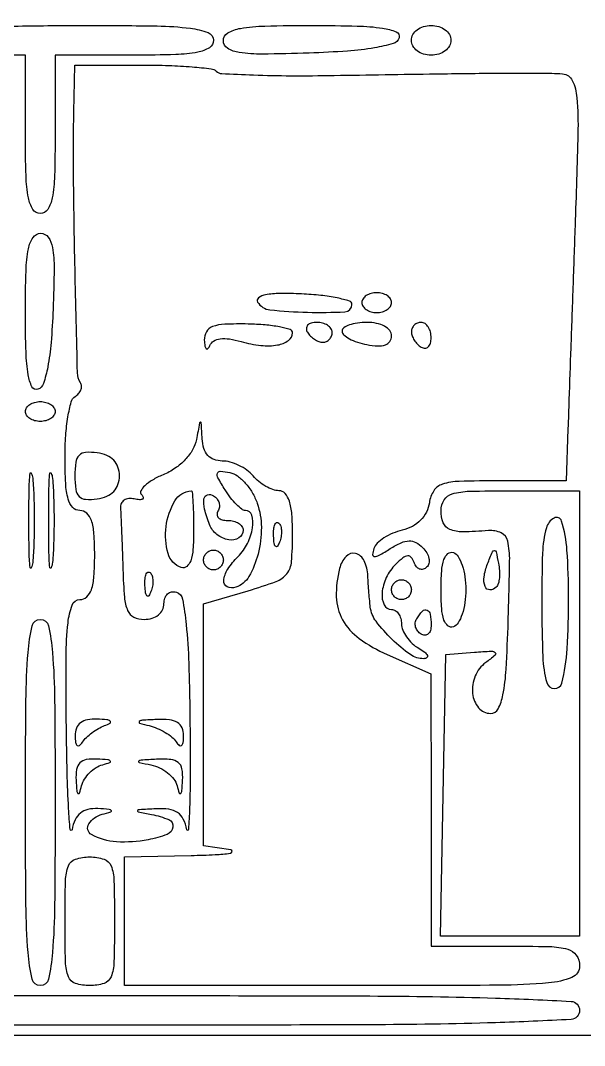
# Model space of a CAD drawing. Extents: x 23 to 255, y 40 to 184.
# Drawn here: x 212.22 to 217.04, y 106.17 to 114.93 of the extents above; entities that cross this region are included whole.
import ezdxf

# ---------------------------------------------------------------- set-up
doc = ezdxf.new("R2010")
doc.units = 0
doc.header["$MEASUREMENT"] = 0

msp = doc.modelspace()

# ---------------------------------------------------------------- linework, layer by layer
for points in [[(207.919475, 175.632891, 0.000007), (191.762556, 175.634099, 0.00002), (173.0434, 175.634494, 0.000013), (151.49745, 175.633531)], [(211.9512, 114.863112, -0.025996), (212.236, 114.882351, -0.003867), (212.8113, 114.8868, -0.003867), (213.3866, 114.882351, -0.025996), (213.6714, 114.863112, -0.0595), (213.822655, 114.826372, -0.313079), (213.8688, 114.7599, -0.258593), (213.833777, 114.69671, -0.093584), (213.73485, 114.658116, -0.039364), (213.5466, 114.63796, -0.006994), (213.192, 114.633), (212.5152, 114.633), (212.5152, 113.9562, -0.006994), (212.51024, 113.6016, -0.039364), (212.490084, 113.41335, -0.093584), (212.45149, 113.314423, -0.258593), (212.3883, 113.2794, -0.258593), (212.32511, 113.314423, -0.093584), (212.286516, 113.41335, -0.039364), (212.26636, 113.6016, -0.006994), (212.2614, 113.9562), (212.2614, 114.633), (212.0076, 114.633, -0.033607)], [(205.075888, 102.41988), (201.0942, 106.360387), (201.0942, 107.451093, -0.005951), (201.099598, 107.904591, -0.013402), (201.11699, 108.247973, -0.008415), (201.141618, 108.508534, -0.382044), (201.1788, 108.5418, -0.148195), (201.211063, 108.532023, -0.098894), (201.238549, 108.504523, -0.082425), (201.257081, 108.463414, -0.064853), (201.2634, 108.4149, 0.068187), (201.270046, 108.366395, 0.084689), (201.289469, 108.325277, 0.099773), (201.318303, 108.297782, 0.141621), (201.352145, 108.288, -0.185471), (201.410379, 108.265629, -0.002265), (201.713648, 107.989785, -0.006365), (202.061841, 107.661921, -0.004077), (202.45817, 107.2728), (203.475449, 106.2576), (216.243824, 106.2576), (229.0122, 106.2576)]]:
    msp.add_lwpolyline(points, format="xyb")
for points in [[(215.455273, 114.78105, -0.245891), (215.404321, 114.731769, -0.029679), (215.24719, 114.695447, -0.024548), (215.015341, 114.667786, -0.009086), (214.686823, 114.650856, -0.005671), (214.286904, 114.642067, -0.038477), (214.089724, 114.655156, -0.10273), (213.989793, 114.6914, -0.260171), (213.9534, 114.756606, -0.266328), (213.99134, 114.822781, -0.090703), (214.099385, 114.862067, -0.036254), (214.308548, 114.882072, -0.00572), (214.72185, 114.8868, -0.006358), (215.098154, 114.882015, -0.029451), (215.314815, 114.863704, -0.061251), (215.431873, 114.831867, -0.394422)], [(215.8992, 114.7599, -0.130775), (215.886239, 114.711191, -0.10214), (215.84985, 114.670013, -0.08892), (215.795092, 114.642464, -0.072314), (215.73, 114.633, -0.072314), (215.664908, 114.642464, -0.08892), (215.61015, 114.670013, -0.10214), (215.573761, 114.711191, -0.130775), (215.5608, 114.7599, -0.130775), (215.573761, 114.808609, -0.10214), (215.61015, 114.849787, -0.08892), (215.664908, 114.877336, -0.072314), (215.73, 114.8868, -0.072314), (215.795092, 114.877336, -0.08892), (215.84985, 114.849787, -0.10214), (215.886239, 114.808609, -0.130775)], [(213.892884, 114.496116, 0.185949), (213.939268, 114.47553, 0.003457), (214.210595, 114.463832, 0.007983), (214.530906, 114.457358, 0.005192), (214.901034, 114.459631, -0.000483), (215.770185, 114.473156, -0.001875), (216.308789, 114.478997, -0.00253), (216.667846, 114.479726, -0.015196), (216.854498, 114.473486, -0.273674), (216.936885, 114.417355, -0.08952), (216.976177, 114.269586, -0.026872), (216.98468, 113.961541, -0.002309), (216.960442, 113.17365, 0.000073), (216.941888, 112.647145, 0.000078), (216.92389, 112.132013, 0.000074), (216.908547, 111.689032, 0.000363), (216.900117, 111.43935), (216.885445, 110.9952), (216.313607, 110.9952, 0.007205), (215.97077, 110.990259, 0.068522), (215.82649, 110.966138, 0.174889), (215.753182, 110.910552, 0.108448), (215.714734, 110.808318, -0.079667), (215.68947, 110.72741, -0.079647), (215.640175, 110.65845, -0.076156), (215.569628, 110.606012, -0.064329), (215.482472, 110.573335, 0.042776), (215.401244, 110.546801, 0.044381), (215.326771, 110.507085, 0.048546), (215.269194, 110.460938, 0.119661), (215.240617, 110.415351, 0.059315), (215.230071, 110.364185, 0.439725), (215.245057, 110.347897, 0.129993), (215.284615, 110.358424, 0.009909), (215.380283, 110.415566, -0.031451), (215.473213, 110.465776, -0.101399), (215.541251, 110.481734, -0.132416), (215.599458, 110.467796, -0.07189), (215.658798, 110.423442, -0.064091), (215.692704, 110.379519, -0.084039), (215.710608, 110.332195, -0.102424), (215.710171, 110.288996, -0.152385), (215.691628, 110.25636, -0.121943), (215.662256, 110.23997, -0.157639), (215.631599, 110.241395, -0.13594), (215.604287, 110.261282, -0.082195), (215.58472, 110.296495, 0.08325), (215.560128, 110.340532, 0.252931), (215.529577, 110.353446, 0.146911), (215.488728, 110.336783, 0.026599), (215.427102, 110.281387, 0.084778), (215.346898, 110.168147, 0.089078), (215.310584, 110.03663, 0.132985), (215.328178, 109.935769, 0.29126), (215.3916, 109.8954, -0.143546), (215.423862, 109.885943, -0.099542), (215.451349, 109.859358, -0.084027), (215.46987, 109.819604, -0.067183), (215.4762, 109.772704, 0.100292), (215.486996, 109.71942, 0.054217), (215.51969, 109.660719, 0.050884), (215.567622, 109.605866, 0.055942), (215.62425, 109.563776, -0.02869), (215.675205, 109.530043, -0.121624), (215.69822, 109.501964, -0.368599), (215.693313, 109.48365, -0.145621), (215.66655, 109.474973, -0.162316), (215.552675, 109.509887, -0.037333), (215.396067, 109.640187, -0.03818), (215.259185, 109.794415, -0.133703), (215.209874, 109.91655, -0.006909), (215.204462, 109.968359, -0.002839), (215.198494, 110.038744, -0.002808), (215.192942, 110.114366, -0.0036), (215.188724, 110.184028, 0.094687), (215.157035, 110.312363, 0.226242), (215.08351, 110.373654, 0.279517), (215.002775, 110.349103, 0.119233), (214.947194, 110.245679, 0.070967), (214.919444, 110.003488, 0.120217), (214.972997, 109.807627, 0.109977), (215.115481, 109.646885, 0.053141), (215.355317, 109.509474), (215.728397, 109.3455), (215.729199, 108.18225), (215.73, 107.019), (216.3645, 107.019, -0.005909), (216.742526, 107.014533, -0.059311), (216.898538, 106.99221, -0.180365), (216.971056, 106.940712, -0.150217), (216.999, 106.8498, -0.304643), (216.933038, 106.751586, -0.075447), (216.734625, 106.703589, -0.020381), (216.306142, 106.683873, -0.001306), (215.0532, 106.6806), (213.1074, 106.6806), (213.1074, 107.2305), (213.1074, 107.7804), (213.67845, 107.793076, 0.006256), (213.884422, 107.800227, 0.023367), (214.013413, 107.812381, 0.335865), (214.027596, 107.826659, 0.409439), (214.01685, 107.840995), (213.7842, 107.876239), (213.7842, 108.90965), (213.7842, 109.943061), (214.1649, 110.055468, 0.016414), (214.405119, 110.135056, 0.138706), (214.496366, 110.201365, 0.148185), (214.53638, 110.303769, 0.01957), (214.5456, 110.539238, 0.01844), (214.539315, 110.709596, 0.057647), (214.517813, 110.822055, 0.104878), (214.481198, 110.887043, 0.215424), (214.429059, 110.9106, -0.086594), (214.376803, 110.919718, -0.04354), (214.315815, 110.947877, -0.041499), (214.256109, 110.988944, -0.048188), (214.2072, 111.0375, 0.063393), (214.15521, 111.086075, 0.044279), (214.08616, 111.127123, 0.044533), (214.011577, 111.155097, 0.067559), (213.943041, 111.1644, -0.088974), (213.873614, 111.176853, -0.122048), (213.821372, 111.21243, -0.108251), (213.787699, 111.272016, -0.059637), (213.772679, 111.35475, 0.000948), (213.764158, 111.49125, 0.436712), (213.757882, 111.496357, 0.320032), (213.750839, 111.489664, 0.00081), (213.723585, 111.34781, -0.084532), (213.69109, 111.260648, -0.058337), (213.627882, 111.176116, -0.05391), (213.540803, 111.102101, -0.049725), (213.437598, 111.046068, 0.030105), (213.346958, 111.001362, 0.05672), (213.281207, 110.953248, 0.092439), (213.248603, 110.909585, 0.321001), (213.254041, 110.876759, -0.111264), (213.268104, 110.854515, -0.359168), (213.262571, 110.839236, -0.154756), (213.236944, 110.833327, -0.034564), (213.192, 110.8401, 0.080347), (213.144163, 110.842893, 0.119992), (213.104862, 110.828952, 0.1403), (213.080355, 110.800573, 0.129047), (213.07356, 110.76255, -0.00879), (213.077545, 110.698619, -0.001173), (213.083263, 110.563608, -0.001357), (213.089231, 110.403508, -0.00114), (213.09471, 110.2338, 0.012198), (213.107481, 109.999209, 0.082013), (213.135376, 109.886411, 0.180346), (213.188301, 109.831055, 0.113227), (213.2766, 109.8108, 0.071929), (213.343529, 109.820478, 0.095897), (213.397934, 109.848694, 0.108755), (213.433211, 109.891918, 0.117497), (213.4458, 109.94475, -0.081798), (213.453789, 109.99326, -0.123813), (213.476864, 110.029036, -0.143456), (213.5113, 110.046382, -0.126238), (213.55155, 110.04358, -0.271852), (213.603744, 109.983984, -0.021324), (213.635641, 109.766707, -0.018195), (213.657782, 109.435406, -0.005074), (213.668283, 108.91558, -0.003089), (213.669857, 108.508777, -0.006909), (213.664872, 108.199649, -0.011193), (213.655143, 108.013901, -0.872544), (213.641249, 108.01305, 0.062708), (213.610828, 108.104122, 0.133066), (213.562617, 108.159962, 0.118021), (213.488532, 108.187768, 0.043743), (213.376466, 108.191879, 0.001775), (213.236017, 108.184243, 0.219882), (213.220733, 108.176076, 0.55155), (213.224276, 108.166689, 0.002893), (213.34005, 108.143695, -0.052014), (213.487031, 108.099159, -0.339301), (213.522867, 108.036341, -0.275523), (213.472133, 107.972761, -0.042703), (213.31048, 107.927285, -0.062252), (213.039406, 107.909765, -0.111912), (212.826431, 107.971629, -0.433972), (212.803502, 108.062829, -0.187814), (212.91705, 108.145083, 0.009228), (212.991751, 108.166084, 0.521337), (212.995574, 108.177735, 0.216639), (212.977838, 108.187427, 0.005067), (212.880634, 108.193586, 0.068283), (212.795428, 108.18648, 0.116807), (212.731565, 108.155464, 0.113096), (212.687072, 108.098241, 0.061419), (212.659505, 108.01305, -0.862843), (212.644608, 108.013695, -0.012379), (212.630227, 108.195469, -0.007523), (212.618301, 108.500001, -0.003354), (212.611321, 108.90135, -0.003683), (212.609362, 109.492421, -0.025633), (212.625338, 109.780995, -0.059828), (212.660391, 109.933398, -0.316255), (212.7267, 109.98, 0.188641), (212.785666, 110.003068, 0.12648), (212.8254, 110.0646, 0.063857), (212.847468, 110.176796, 0.016668), (212.8536, 110.3607, 0.016668), (212.847468, 110.544604, 0.063857), (212.8254, 110.6568, 0.12648), (212.785666, 110.718332, 0.188641), (212.7267, 110.7414, -0.210155), (212.666245, 110.767984, -0.118863), (212.626781, 110.839268, -0.054983), (212.60546, 110.972105, -0.012323), (212.5998, 111.201707, -0.017392), (212.606069, 111.38189, -0.024094), (212.625057, 111.542409, -0.022087), (212.652183, 111.669625, -0.19309), (212.68578, 111.715153, 0.072526), (212.715675, 111.74025, 0.087367), (212.734926, 111.771415, 0.100479), (212.74075, 111.80365, 0.133801), (212.732346, 111.832065, -0.132853), (212.70638, 111.919266, -0.000723), (212.68534, 112.802703, -0.003576), (212.672605, 113.639608, -0.008077), (212.677733, 114.27345), (212.6844, 114.5484), (213.2625, 114.5484, -0.008425), (213.487793, 114.544604, -0.012263), (213.686141, 114.533042, -0.007843), (213.849893, 114.51687, -0.169413)], [(212.497609, 112.461339, -0.010883), (212.480539, 112.176359, -0.026735), (212.452299, 111.968525, -0.032295), (212.415395, 111.825826, -0.237739), (212.36715, 111.777489, -0.376669), (212.317033, 111.798734, -0.072084), (212.284738, 111.901144, -0.033078), (212.266266, 112.094136, -0.007323), (212.2614, 112.42635, -0.006708), (212.266284, 112.79036, -0.040441), (212.286585, 112.978184, -0.10053), (212.326332, 113.075185, -0.250426), (212.391859, 113.1102, -0.24258), (212.456436, 113.076911, -0.114827), (212.493062, 112.987862, -0.043275), (212.506288, 112.811981, -0.006657)], [(214.246695, 112.522538, 0.231694), (214.351978, 112.456256, 0.02054), (214.674098, 112.435146, 0.019123), (214.993108, 112.439572, 0.39903), (215.0532, 112.502881, 0.33164), (215.032148, 112.53113, 0.021468), (214.926653, 112.557726, 0.024494), (214.787542, 112.579471, 0.015122), (214.622403, 112.592019, 0.012944), (214.43531, 112.595707, 0.044202), (214.314201, 112.584225, 0.107357), (214.254232, 112.559099, 0.397591)], [(215.1378, 112.518, 0.148195), (215.147577, 112.485737, 0.098894), (215.175077, 112.458251, 0.082425), (215.216186, 112.439719, 0.064853), (215.2647, 112.4334, 0.064853), (215.313214, 112.439719, 0.082425), (215.354323, 112.458251, 0.098894), (215.381823, 112.485737, 0.148195), (215.3916, 112.518, 0.148195), (215.381823, 112.550263, 0.098894), (215.354323, 112.577749, 0.082425), (215.313214, 112.596281, 0.064853), (215.2647, 112.6026, 0.064853), (215.216186, 112.596281, 0.082425), (215.175077, 112.577749, 0.098894), (215.147577, 112.550263, 0.148195)], [(213.790879, 112.197662, 0.025744), (213.79583, 112.147052, 0.161803), (213.807422, 112.124221, 0.438755), (213.821954, 112.124901, 0.07744), (213.837817, 112.151214, -0.163115), (213.870389, 112.189007, -0.102705), (213.926015, 112.208147, -0.069272), (214.004841, 112.20723, -0.031282), (214.106088, 112.185386, 0.04026), (214.274992, 112.152103, 0.070968), (214.416867, 112.156022, 0.10927), (214.510887, 112.194339, 0.246341), (214.5456, 112.260521, 0.330587), (214.525884, 112.287081, 0.025139), (214.433769, 112.309958, 0.026782), (214.310834, 112.327232, 0.016497), (214.1649, 112.334983, 0.014181), (213.965068, 112.333326, 0.078968), (213.860184, 112.312691, 0.175863), (213.808178, 112.268885, 0.143125)], [(214.6725, 112.2642, 0.06081), (214.698405, 112.231839, 0.051032), (214.732811, 112.204451, 0.053229), (214.770081, 112.185801, 0.089642), (214.804393, 112.1796, 0.105429), (214.834767, 112.186077, 0.099231), (214.860615, 112.204451, 0.096318), (214.877941, 112.231905, 0.092995), (214.884, 112.2642, 0.153634), (214.873846, 112.296465, 0.097988), (214.845256, 112.323949, 0.080552), (214.802538, 112.342494, 0.062283), (214.752107, 112.3488, 0.066118), (214.705439, 112.342602, 0.138808), (214.674317, 112.323949, 0.191142), (214.663368, 112.296318, 0.139169)], [(214.9686, 112.274062, 0.21734), (214.982982, 112.242538, 0.054081), (215.030728, 112.209402, 0.045349), (215.099111, 112.179844, 0.032131), (215.1801, 112.158894, 0.034745), (215.273918, 112.147637, 0.097718), (215.339034, 112.157136, 0.160129), (215.377135, 112.186538, 0.150112), (215.3916, 112.233632, 0.169236), (215.37581, 112.278948, 0.100731), (215.331609, 112.316133, 0.076188), (215.263744, 112.340641, 0.048656), (215.1801, 112.3488, 0.033573), (215.099086, 112.343354, 0.051403), (215.030728, 112.326846, 0.066695), (214.983619, 112.302746, 0.245972)], [(215.5608, 112.269193, 0.089642), (215.567001, 112.234881, 0.053229), (215.585651, 112.197611, 0.051032), (215.613039, 112.163205, 0.06081), (215.6454, 112.1373, 0.139169), (215.677518, 112.128168, 0.191142), (215.705149, 112.139117, 0.138808), (215.723802, 112.170239, 0.066118), (215.73, 112.216907, 0.062283), (215.723694, 112.267338, 0.080552), (215.705149, 112.310056, 0.097988), (215.677665, 112.338646, 0.153634), (215.6454, 112.3488, 0.092995), (215.613105, 112.342741, 0.096318), (215.585651, 112.325415, 0.099231), (215.567277, 112.299567, 0.105429)], [(212.5152, 111.5874, -0.148195), (212.505423, 111.555137, -0.098894), (212.477923, 111.527651, -0.082425), (212.436814, 111.509119, -0.064853), (212.3883, 111.5028, -0.064853), (212.339786, 111.509119, -0.082425), (212.298677, 111.527651, -0.098894), (212.271177, 111.555137, -0.148195), (212.2614, 111.5874, -0.148195), (212.271177, 111.619663, -0.098894), (212.298677, 111.647149, -0.082425), (212.339786, 111.665681, -0.064853), (212.3883, 111.672, -0.064853), (212.436814, 111.665681, -0.082425), (212.477923, 111.647149, -0.098894), (212.505423, 111.619663, -0.148195)], [(212.6844, 111.0375, 0.033839), (212.692259, 110.921515, 0.160065), (212.721021, 110.862387, 0.187903), (212.776168, 110.837152, 0.049728), (212.87475, 110.841266, 0.0631), (212.957014, 110.863778, 0.102222), (213.016777, 110.904391, 0.110331), (213.052643, 110.962837, 0.082847), (213.0651, 111.0375, 0.082847), (213.052643, 111.112163, 0.110331), (213.016777, 111.170609, 0.102222), (212.957014, 111.211222, 0.0631), (212.87475, 111.233734, 0.049728), (212.776168, 111.237848, 0.187903), (212.721021, 111.212613, 0.160065), (212.692259, 111.153485, 0.033839)], [(212.323345, 110.29725, -0.084525), (212.311557, 110.252666, -0.76997), (212.300473, 110.254553, -0.018707), (212.292895, 110.399008, -0.003751), (212.29096, 110.6568, -0.003751), (212.292895, 110.914592, -0.018707), (212.300473, 111.059047, -0.76997), (212.311557, 111.060934, -0.084525), (212.323345, 111.01635, -0.014123), (212.333438, 110.852656, -0.008335), (212.336703, 110.6568, -0.008335), (212.333438, 110.460944, -0.014123)], [(212.492545, 110.29725, -0.084525), (212.480757, 110.252666, -0.76997), (212.469673, 110.254553, -0.018707), (212.462095, 110.399008, -0.003751), (212.46016, 110.6568, -0.003751), (212.462095, 110.914592, -0.018707), (212.469673, 111.059047, -0.76997), (212.480757, 111.060934, -0.084525), (212.492545, 111.01635, -0.014123), (212.502638, 110.852656, -0.008335), (212.505903, 110.6568, -0.008335), (212.502638, 110.460944, -0.014123)], [(214.242933, 110.804028, -0.08418), (214.278374, 110.597822, -0.063257), (214.249829, 110.36899, -0.068518), (214.171622, 110.177245, -0.183551), (214.05915, 110.085613, -0.193078), (213.986966, 110.090013, -0.311721), (213.957369, 110.141217, -0.125934), (213.990877, 110.238792, -0.051058), (214.0803, 110.348614, 0.081995), (214.160163, 110.460063, 0.075136), (214.203004, 110.594656, 0.108889), (214.196767, 110.700695, 0.33559), (214.14295, 110.7414, -0.167094), (214.111245, 110.7523, -0.032215), (214.065212, 110.79322, -0.031081), (214.015421, 110.850267, -0.024303), (213.968532, 110.917808, -0.011602), (213.907326, 111.021071, -0.198979), (213.90275, 111.059345, -0.357652), (213.926855, 111.076194, -0.028342), (214.009883, 111.065036, -0.110937), (214.073847, 111.037143, -0.052481), (214.140844, 110.976328, -0.048362), (214.200512, 110.894872, -0.04939)], [(213.6996, 110.56515, -0.018074), (213.693963, 110.409267, -0.064024), (213.674101, 110.311368, -0.141762), (213.640265, 110.262923, -0.254472), (213.59385, 110.254424, -0.250678), (213.480664, 110.372965, -0.100216), (213.464164, 110.604005, -0.100186), (213.538837, 110.823314, -0.250484), (213.67845, 110.909305, -0.409862), (213.686978, 110.901874, -0.003669), (213.693387, 110.808744, -0.009604), (213.69808, 110.69752, -0.00574)], [(216.999, 109.0071), (216.999, 107.1036), (216.404477, 107.1036), (215.809954, 107.1036), (215.833427, 108.307448), (215.8569, 109.511296), (216.099873, 109.529873, -0.006293), (216.244701, 109.539114, -0.200889), (216.277425, 109.527341, -0.454333), (216.276869, 109.504159, -0.015639), (216.196423, 109.441383, 0.138089), (216.106843, 109.32714, 0.122537), (216.08471, 109.177331, 0.15037), (216.135625, 109.05544, 0.222731), (216.238759, 109.0071, 0.279838), (216.302963, 109.046087, 0.072957), (216.344212, 109.165073, 0.033194), (216.371203, 109.385783, 0.006099), (216.38891, 109.796132, 0.003359), (216.401416, 110.312577, 0.058299), (216.384803, 110.479883, 0.23349), (216.329064, 110.549634, 0.13061), (216.21971, 110.569317, -0.016591), (215.999134, 110.558614, -0.104627), (215.889276, 110.580106, -0.202901), (215.834003, 110.637251, -0.092356), (215.8146, 110.7414, -0.142406), (215.84093, 110.831974, -0.183695), (215.909775, 110.883407, -0.063075), (216.056908, 110.905993, -0.006583), (216.4068, 110.9106), (216.999, 110.9106)], [(213.907487, 110.735554, 0.153598), (213.899902, 110.705692, 0.191518), (213.911855, 110.679934, 0.129571), (213.943714, 110.662524, 0.06068), (213.990707, 110.6568, -0.062283), (214.041138, 110.650494, -0.080552), (214.083856, 110.631949, -0.097988), (214.112446, 110.604465, -0.153634), (214.1226, 110.5722, -0.262903), (214.085734, 110.506933, -0.179973), (214.000109, 110.490792, -0.124039), (213.899117, 110.535485, -0.136065), (213.835551, 110.621419, -0.027523), (213.792912, 110.753905, -0.099369), (213.787775, 110.841982, -0.303792), (213.8177, 110.875441, -0.203962), (213.87018, 110.867447, -0.090427), (213.899306, 110.841175, -0.095498), (213.916606, 110.806784, -0.099685), (213.919467, 110.769673, -0.108373)], [(214.434191, 110.471737, -0.054073), (214.415448, 110.436487, -0.470617), (214.40003, 110.435028, -0.168741), (214.388074, 110.459711, -0.018894), (214.383079, 110.52285, -0.028489), (214.384009, 110.581747, -0.077125), (214.393376, 110.622354, -0.208169), (214.408997, 110.637797, -0.296942), (214.427513, 110.633887, -0.126455), (214.443861, 110.606229, -0.060344), (214.450558, 110.565172, -0.05415), (214.447392, 110.518003, -0.051402)], [(216.715805, 110.594578, 0.059647), (216.682342, 110.376826, 0.008928), (216.675481, 109.933352, 0.008968), (216.684493, 109.489939, 0.058976), (216.718963, 109.270872, 0.322117), (216.783435, 109.219408, 0.356619), (216.846423, 109.265789, 0.047623), (216.892659, 109.560134, 0.015709), (216.905464, 109.998291, 0.016108), (216.89155, 110.402474, 0.060404), (216.844358, 110.651498, 0.47177), (216.781119, 110.676847, 0.20239)], [(213.9534, 110.3184, -0.099038), (213.946941, 110.286113, -0.097945), (213.928549, 110.258651, -0.097945), (213.901087, 110.240259, -0.099038), (213.8688, 110.2338, -0.099038), (213.836513, 110.240259, -0.097945), (213.809051, 110.258651, -0.097945), (213.790659, 110.286113, -0.099038), (213.7842, 110.3184, -0.099038), (213.790659, 110.350687, -0.097945), (213.809051, 110.378149, -0.097945), (213.836513, 110.396541, -0.099038), (213.8688, 110.403, -0.099038), (213.901087, 110.396541, -0.097945), (213.928549, 110.378149, -0.097945), (213.946941, 110.350687, -0.099038)], [(216.0261, 110.0646, -0.035123), (216.018326, 109.954064, -0.045361), (215.995036, 109.855083, -0.052495), (215.961035, 109.780284, -0.181326), (215.92035, 109.74735, -0.257896), (215.873806, 109.755966, -0.14123), (215.83998, 109.80516, -0.063026), (215.82019, 109.904903, -0.017497), (215.8146, 110.0646, -0.017497), (215.82019, 110.224297, -0.063026), (215.83998, 110.32404, -0.14123), (215.873806, 110.373234, -0.257896), (215.92035, 110.38185, -0.181326), (215.961035, 110.348916, -0.052495), (215.995036, 110.274117, -0.045361), (216.018326, 110.175136, -0.035123)], [(216.287378, 110.086178, -0.196036), (216.232137, 110.062937, -0.314698), (216.191597, 110.090594, -0.128559), (216.182532, 110.175307, -0.056398), (216.211959, 110.285141, -0.005261), (216.253874, 110.388584, -0.286752), (216.27035, 110.400267, -0.36589), (216.284717, 110.389498, -0.006855), (216.306029, 110.290628, -0.034132), (216.31427, 110.227766, -0.038293), (216.313391, 110.166769, -0.04166), (216.304429, 110.115857, -0.132742)], [(213.334391, 110.048737, -0.054073), (213.315648, 110.013487, -0.470617), (213.30023, 110.012028, -0.168741), (213.288274, 110.036711, -0.018894), (213.283279, 110.09985, -0.028489), (213.284209, 110.158747, -0.077125), (213.293576, 110.199354, -0.208169), (213.309197, 110.214797, -0.296942), (213.327713, 110.210887, -0.126455), (213.344061, 110.183229, -0.060344), (213.350758, 110.142172, -0.05415), (213.347592, 110.095003, -0.051402)], [(215.5608, 110.0646, -0.099038), (215.554341, 110.032313, -0.097945), (215.535949, 110.004851, -0.097945), (215.508487, 109.986459, -0.099038), (215.4762, 109.98, -0.099038), (215.443913, 109.986459, -0.097945), (215.416451, 110.004851, -0.097945), (215.398059, 110.032313, -0.099038), (215.3916, 110.0646, -0.099038), (215.398059, 110.096887, -0.097945), (215.416451, 110.124349, -0.097945), (215.443913, 110.142741, -0.099038), (215.4762, 110.1492, -0.099038), (215.508487, 110.142741, -0.097945), (215.535949, 110.124349, -0.097945), (215.554341, 110.096887, -0.099038)], [(215.73, 109.763507, -0.067432), (215.723688, 109.716917, -0.140899), (215.704743, 109.685967, -0.190788), (215.676672, 109.675256, -0.136093), (215.64402, 109.684753, -0.090427), (215.614894, 109.711025, -0.095498), (215.597594, 109.745416, -0.099685), (215.594733, 109.782527, -0.108373), (215.606713, 109.816646, -0.050477), (215.656664, 109.88175, -0.315493), (215.695552, 109.889806, -0.25701), (215.722796, 109.854755, -0.039415)], [(212.5152, 108.2457, -0.002394), (212.511034, 107.375631, -0.017834), (212.492335, 106.9626, -0.034985), (212.457944, 106.736346, -0.350929), (212.3883, 106.6806, -0.350929), (212.318656, 106.736346, -0.034985), (212.284265, 106.9626, -0.017834), (212.265566, 107.375631, -0.002394), (212.2614, 108.2457, -0.002394), (212.265566, 109.115769, -0.017834), (212.284265, 109.5288, -0.034985), (212.318656, 109.755054, -0.350929), (212.3883, 109.8108, -0.350929), (212.457944, 109.755054, -0.034985), (212.492335, 109.5288, -0.017834), (212.511034, 109.115769, -0.002394)], [(212.685695, 108.81675, 0.029585), (212.689616, 108.759105, 0.184474), (212.703343, 108.733486, 0.365822), (212.723331, 108.733233, 0.073435), (212.749145, 108.761765, -0.055286), (212.782078, 108.80092, -0.029751), (212.830319, 108.841682, -0.02924), (212.88506, 108.87783, -0.040378), (212.9382, 108.903136, 0.039499), (212.984425, 108.925049, 0.51614), (212.985969, 108.941059, 0.158373), (212.957439, 108.953119, 0.012676), (212.87475, 108.958121, 0.05361), (212.790851, 108.952066, 0.116248), (212.73194, 108.926418, 0.140422), (212.697456, 108.881029, 0.095143)], [(213.3189, 108.9029, -0.039387), (213.388235, 108.879648, -0.034086), (213.456655, 108.844855, -0.035575), (213.51444, 108.804494, -0.078969), (213.550255, 108.764663, 0.062581), (213.576731, 108.733214, 0.374523), (213.596463, 108.732634, 0.194031), (213.60997, 108.75735, 0.027028), (213.613705, 108.81675, 0.101656), (213.600392, 108.884555, 0.160284), (213.561888, 108.92896, 0.110555), (213.492261, 108.951908, 0.035092), (213.38235, 108.954986, 0.004766), (213.261795, 108.948749, 0.157827), (213.235123, 108.938273, 0.599795), (213.237718, 108.925279, 0.012082)], [(212.694214, 108.43605, 0.007367), (212.700173, 108.346225, 0.177948), (212.710558, 108.323769, 0.556128), (212.723126, 108.326707, 0.017026), (212.741715, 108.388548, -0.076457), (212.766719, 108.445987, -0.05561), (212.810294, 108.500506, -0.05561), (212.864813, 108.544081, -0.076457), (212.922252, 108.569085, 0.017026), (212.984093, 108.587674, 0.556128), (212.987031, 108.600242, 0.177948), (212.964575, 108.610627, 0.007367), (212.87475, 108.616586, 0.050746), (212.781735, 108.611941, 0.159866), (212.7267, 108.5841, 0.159866), (212.698859, 108.529065, 0.050746)], [(213.334849, 108.567377, -0.064119), (213.408456, 108.542983, -0.057112), (213.476681, 108.500003, -0.060353), (213.529595, 108.445865, -0.099187), (213.557685, 108.388548, 0.017027), (213.576274, 108.326708, 0.55613), (213.588842, 108.32377, 0.177945), (213.599227, 108.346226, 0.007367), (213.605186, 108.43605, 0.053502), (213.599767, 108.533793, 0.18513), (213.568369, 108.587576, 0.150464), (213.504041, 108.613089, 0.032105), (213.38235, 108.614879, 0.002593), (213.249474, 108.607608, 0.183405), (213.22962, 108.598679, 0.594049), (213.23268, 108.5883, 0.005027)], [(213.0228, 107.2305, -0.006367), (213.018358, 106.881649, -0.085635), (212.993515, 106.75674, -0.226921), (212.933194, 106.699712, -0.077921), (212.8113, 106.6806, -0.077921), (212.689406, 106.699712, -0.226921), (212.629085, 106.75674, -0.085635), (212.604242, 106.881649, -0.006367), (212.5998, 107.2305, -0.006367), (212.604242, 107.579351, -0.085635), (212.629085, 107.70426, -0.226921), (212.689406, 107.761288, -0.077921), (212.8113, 107.7804, -0.077921), (212.933194, 107.761288, -0.226921), (212.993515, 107.70426, -0.085635), (213.018358, 107.579351, -0.006367)], [(216.999, 106.4691, -0.397794), (216.926144, 106.392016, -0.006522), (216.2799, 106.363991, -0.006778), (215.205771, 106.34601, -0.000796), (212.8113, 106.3422, -0.000796), (210.416829, 106.34601, -0.006778), (209.3427, 106.363991, -0.006522), (208.696456, 106.392016, -0.397794), (208.6236, 106.4691, -0.397794), (208.696456, 106.546184, -0.006522), (209.3427, 106.574209, -0.006778), (210.416829, 106.59219, -0.000796), (212.8113, 106.596, -0.000796), (215.205771, 106.59219, -0.006778), (216.2799, 106.574209, -0.006522), (216.926144, 106.546184, -0.397794)]]:
    msp.add_lwpolyline(points, format="xyb", close=True)

doc.saveas('drawing.dxf')
